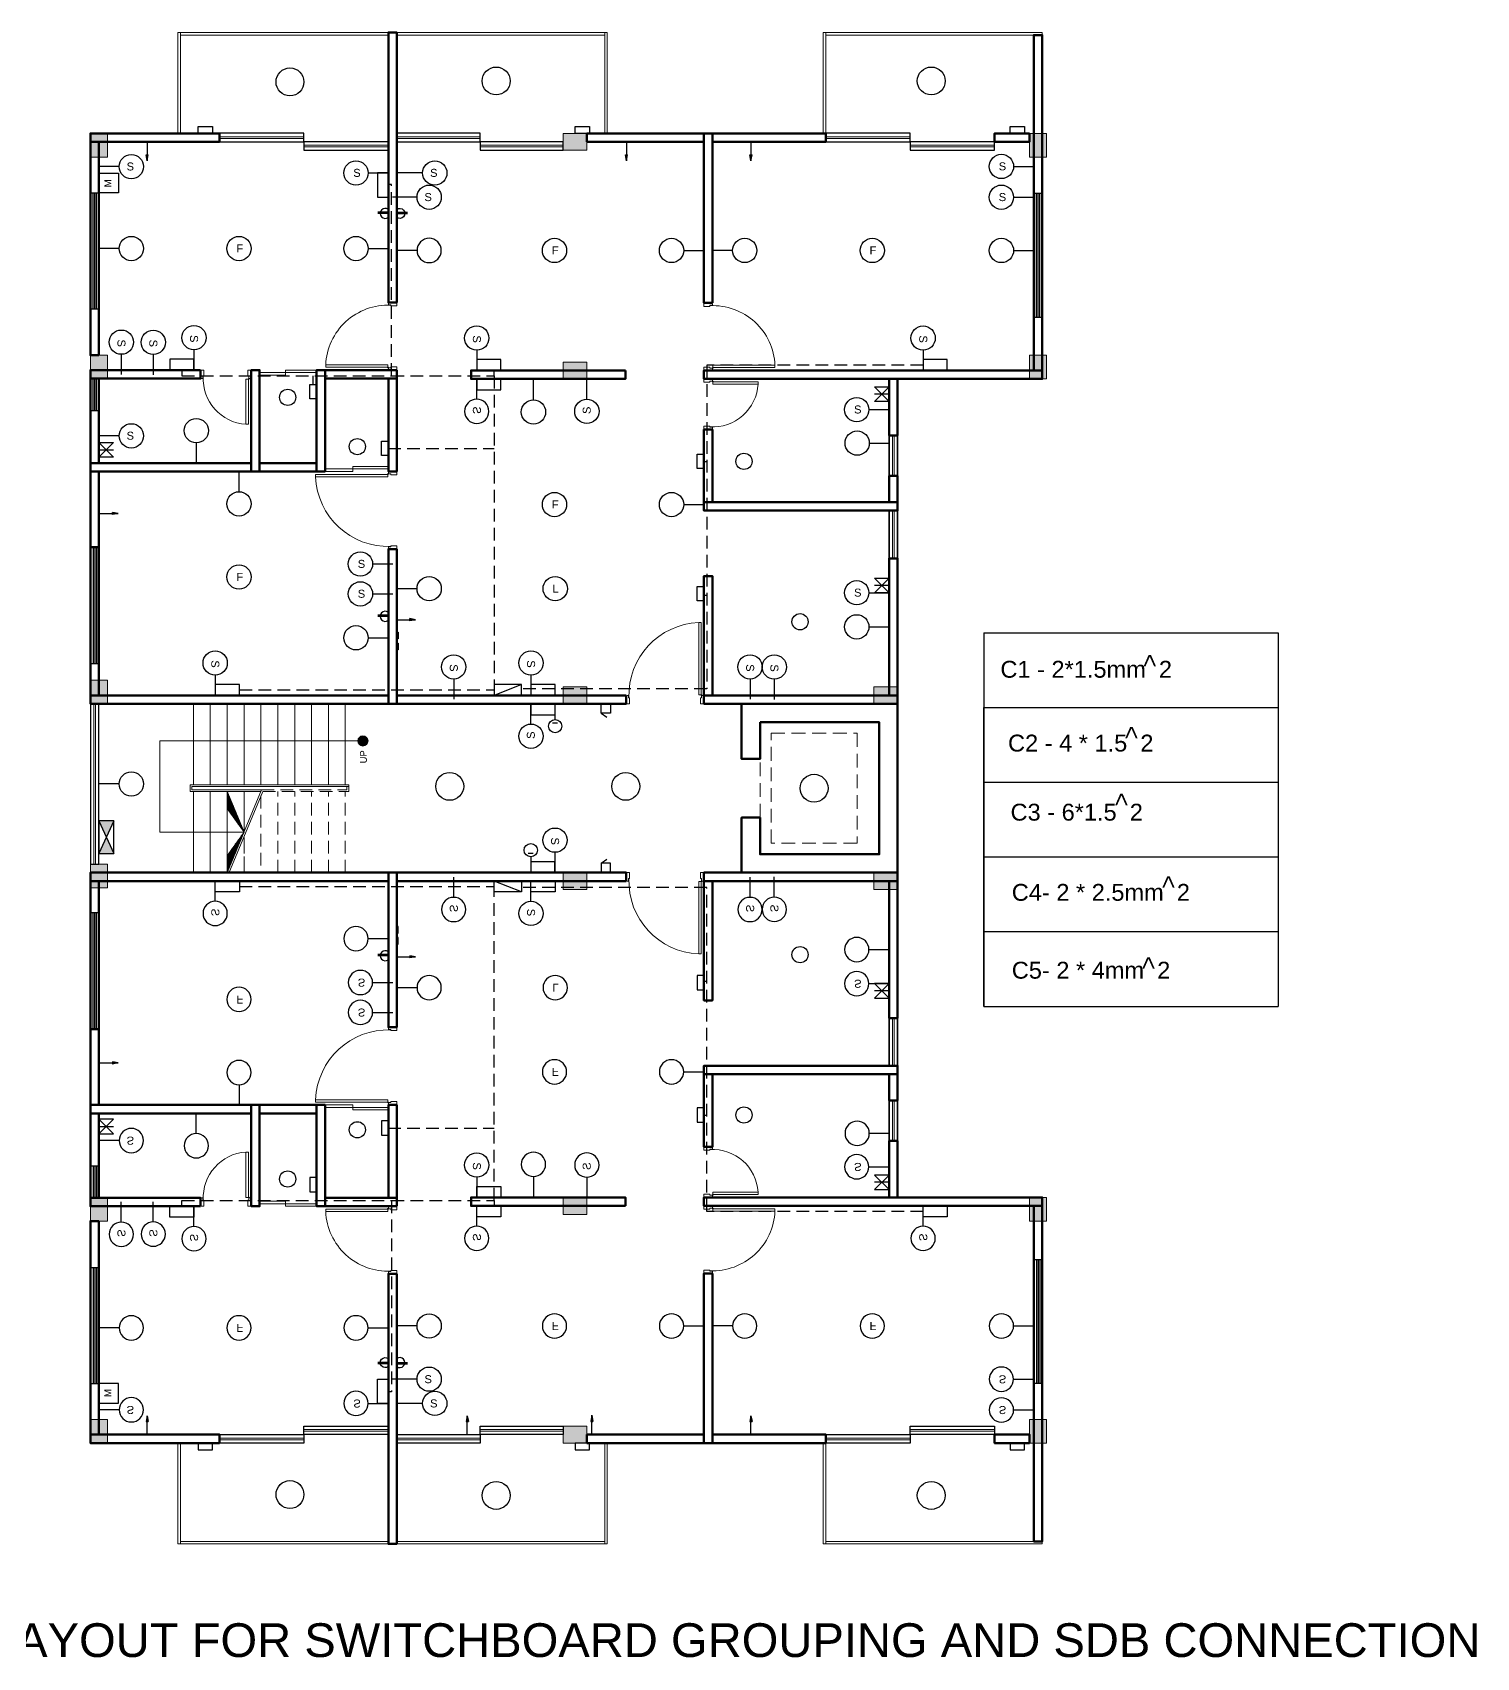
# Model space of a CAD drawing. Header units: feet. Extents: x -557 to 5700, y -423 to 603.
# Drawn here: x 3911 to 4766, y -417 to 546 of the extents above; entities that cross this region are included whole.
import ezdxf

# ---------------------------------------------------------------- set-up
doc = ezdxf.new("R2010")
doc.units = ezdxf.units.FT
doc.header["$LTSCALE"] = 30
doc.header["$MEASUREMENT"] = 0
doc.linetypes.add('HIDDEN', pattern=[0.375, 0.25, -0.125])
for name, color, linetype, lineweight in [('3 bed', 7, 'Continuous', 0), ('Door', 36, 'Continuous', 18), ('FINAL STRUCTURE', 250, 'Continuous', 0), ('h', 250, 'HIDDEN', 5), ('NF_16.02.2022', 7, 'Continuous', 0), ('wall', 250, 'Continuous', 100), ('window', 250, 'Continuous', 0)]:
    doc.layers.add(name, color=color, linetype=linetype, lineweight=lineweight)
doc.layers.add('FINAL SHEET', color=7, linetype='Continuous')
doc.layers.add('FUR', color=251, linetype='Continuous')
doc.styles.get("Standard").update_dxf_attribs({"font": 'arial.ttf'})

# ---------------------------------------------------------------- blocks, each defined once
blk = doc.blocks.new('fhku')
for p, q in [((4994, 153.51), (5168.52, 153.51)), ((4994, 153.51), (4994, -67.88)), ((5168.52, 153.51), (5168.52, -67.88)), ((4994, -67.88), (4994, 109.23)), ((4994, 109.23), (4998.91, 109.23)), ((4994, 109.23), (5168.52, 109.23)), ((4998.91, 109.23), (5168.52, 109.23)), ((4994, 64.95), (5168.52, 64.95)), ((4994, 20.67), (5168.52, 20.67)), ((4994, -23.6), (5168.52, -23.6)), ((4994, -67.88), (5168.52, -67.88))]:
    blk.add_line(p, q)
at = {"char_height": 10, "attachment_point": 1}
for s, insert in [('C1 - 2*1.5mm  2', (5003.9, 136.86)), ('C2 - 4 * 1.5  2', (5008.42, 93.13)), ('C3 - 6*1.5  2', (5009.91, 52.19)), ('C4- 2 * 2.5mm  2', (5010.65, 4.68)), ('C5- 2 * 4mm  2', (5010.65, -41.45))]:
    blk.add_mtext_dynamic_manual_height_columns(s, width=1807.9923, gutter_width=50, heights=[0], dxfattribs=dict(at, insert=insert))
at = {"char_height": 10, "attachment_point": 1, "rotation": 270}
for insert in [(5097.65, 141), (5086.77, 98.39), (5080.85, 58.75), (5108.72, 9.85), (5096.89, -38.07)]:
    blk.add_mtext_dynamic_manual_height_columns('<', width=1807.9923, gutter_width=50, heights=[0], dxfattribs=dict(at, insert=insert))
blk = doc.blocks.new('TYNMTYM')
h = blk.add_hatch(color=256)
h.dxf.hatch_style = 1
h.paths.add_polyline_path([(1092.8, 787.2), (1092.8, 786.4), (1097, 786.4)])
h.paths.add_polyline_path([(1097, 786.4), (1092.8, 786.4), (1092.8, 785.7)])
for p, q in [((1083.3, 786.4), (1097, 786.4)), ((1097, 786.4), (1092.8, 787.2)), ((1092.8, 785.7), (1092.8, 787.2)), ((1097, 786.4), (1092.8, 785.7))]:
    blk.add_line(p, q)
blk = doc.blocks.new('*U60')
blk.add_lwpolyline([(12498666, -555594), (12499374, -555594), (12499374, -555719), (12498666, -555719)], close=True)
at = {"lineweight": 30}
blk.add_lwpolyline([(12498666, -555594), (12498666, -555719), (12499374, -555719), (12499374, -555594)], close=True, dxfattribs=at)
at = {"layer": 'window'}
blk.add_lwpolyline([(12498666, -555644), (12498666, -555669), (12499374, -555669), (12499374, -555644)], close=True, dxfattribs=at)
blk = doc.blocks.new('*U61')
blk.add_lwpolyline([(12498003, -555594), (12498603, -555594), (12498603, -555719), (12498003, -555719)], close=True)
at = {"lineweight": 30}
blk.add_lwpolyline([(12498003, -555594), (12498003, -555719), (12498603, -555719), (12498603, -555594)], close=True, dxfattribs=at)
at = {"layer": 'window'}
blk.add_lwpolyline([(12498003, -555644), (12498003, -555669), (12498603, -555669), (12498603, -555644)], close=True, dxfattribs=at)
blk = doc.blocks.new('*U55')
for points in [[(-750, -56.5), (-744, -56.5), (-744, -62.5), (-715, -62.5), (-715, -27.5), (-700, -27.5), (-700, 62.5), (-744, 62.5), (-744, 56.5), (-750, 56.5), (-750, 62.5), (-750, -62.5)], [(0, -56.5), (-6, -56.5), (-6, -62.5), (-35, -62.5), (-35, -27.5), (-50, -27.5), (-50, 62.5), (-6, 62.5), (-6, 56.5), (0, 56.5), (0, 62.5), (0, -62.5)], [(-707.5, -740), (-707.5, -70), (-672.5, -70), (-672.5, -740)]]:
    blk.add_lwpolyline(points, close=True)
blk.add_lwpolyline([(-707.5, -70), (-712.5, -67.5), (-715, -62.5)])
blk.add_circle((-712.5, -67.5), 5)
blk.add_arc((-712.5, -67.5), 673.7, 273.40392, 3.40392)
blk = doc.blocks.new('*U58')
blk.add_lwpolyline([(12498290, -555594), (12499540, -555594), (12499540, -555719), (12498290, -555719)], close=True)
at = {"lineweight": 30}
blk.add_lwpolyline([(12498290, -555594), (12498290, -555719), (12499540, -555719), (12499540, -555594)], close=True, dxfattribs=at)
at = {"layer": 'window'}
blk.add_lwpolyline([(12498290, -555644), (12498290, -555669), (12499540, -555669), (12499540, -555644)], close=True, dxfattribs=at)
blk = doc.blocks.new('*U53')
for points in [[(-1000, -56.5), (-994, -56.5), (-994, -62.5), (-965, -62.5), (-965, -27.5), (-950, -27.5), (-950, 62.5), (-994, 62.5), (-994, 56.5), (-1000, 56.5), (-1000, 62.5), (-1000, -62.5)], [(0, -56.5), (-6, -56.5), (-6, -62.5), (-35, -62.5), (-35, -27.5), (-50, -27.5), (-50, 62.5), (-6, 62.5), (-6, 56.5), (0, 56.5), (0, 62.5), (0, -62.5)], [(-42.5, -990), (-42.5, -70), (-77.5, -70), (-77.5, -990)]]:
    blk.add_lwpolyline(points, close=True)
blk.add_lwpolyline([(-42.5, -70), (-37.5, -67.5), (-35, -62.5)])
blk.add_circle((-37.5, -67.5), 5)
blk.add_arc((-37.5, -67.5), 923.4, 177.51719, 267.51719)
blk = doc.blocks.new('*U49')
for points in [[(-42.5, 990), (-42.5, 70), (-77.5, 70), (-77.5, 990)], [(-1000, 56.5), (-994, 56.5), (-994, 62.5), (-965, 62.5), (-965, 27.5), (-950, 27.5), (-950, -62.5), (-994, -62.5), (-994, -56.5), (-1000, -56.5), (-1000, -62.5), (-1000, 62.5)], [(0, 56.5), (-6, 56.5), (-6, 62.5), (-35, 62.5), (-35, 27.5), (-50, 27.5), (-50, -62.5), (-6, -62.5), (-6, -56.5), (0, -56.5), (0, -62.5), (0, 62.5)]]:
    blk.add_lwpolyline(points, close=True)
blk.add_lwpolyline([(-42.5, 70), (-37.5, 67.5), (-35, 62.5)])
blk.add_circle((-37.5, 67.5), 5)
blk.add_arc((-37.5, 67.5), 923.4, 92.48281, 182.48281)
blk = doc.blocks.new('*U54')
for points in [[(-1107.5, 1140), (-1107.5, 70), (-1072.5, 70), (-1072.5, 1140)], [(-1150, 56.5), (-1144, 56.5), (-1144, 62.5), (-1115, 62.5), (-1115, 27.5), (-1100, 27.5), (-1100, -62.5), (-1144, -62.5), (-1144, -56.5), (-1150, -56.5), (-1150, -62.5), (-1150, 62.5)], [(0, 56.5), (-6, 56.5), (-6, 62.5), (-35, 62.5), (-35, 27.5), (-50, 27.5), (-50, -62.5), (-6, -62.5), (-6, -56.5), (0, -56.5), (0, -62.5), (0, 62.5)]]:
    blk.add_lwpolyline(points, close=True)
blk.add_lwpolyline([(-1107.5, 70), (-1112.5, 67.5), (-1115, 62.5)])
blk.add_circle((-1112.5, 67.5), 5)
blk.add_arc((-1112.5, 67.5), 1073.2, 357.86408, 87.86408)
blk = doc.blocks.new('*U59')
blk.add_lwpolyline([(12498307, -555594), (12499540, -555594), (12499540, -555719), (12498307, -555719)], close=True)
at = {"lineweight": 30}
blk.add_lwpolyline([(12498307, -555594), (12498307, -555719), (12499540, -555719), (12499540, -555594)], close=True, dxfattribs=at)
at = {"layer": 'window'}
blk.add_lwpolyline([(12498307, -555644), (12498307, -555669), (12499540, -555669), (12499540, -555644)], close=True, dxfattribs=at)
blk = doc.blocks.new('*X42')
at = {"color": 0}
for p, q in [((734.8, 161.93), (736.61, 163.73)), ((735.42, 162.37), (736.91, 163.86)), ((736.04, 162.81), (737.21, 163.99)), ((736.65, 163.25), (737.52, 164.11)), ((737.27, 163.69), (737.82, 164.24)), ((737.89, 164.14), (738.12, 164.37)), ((714.43, 154.46), (714.49, 154.52)), ((714.6, 154.46), (714.79, 154.64)), ((714.78, 154.46), (715.09, 154.77)), ((714.96, 154.46), (715.39, 154.9)), ((715.13, 154.46), (715.7, 155.02)), ((715.31, 154.46), (716, 155.15)), ((715.49, 154.46), (716.3, 155.27)), ((715.66, 154.46), (716.61, 155.4)), ((715.84, 154.46), (716.91, 155.53)), ((716.02, 154.46), (717.21, 155.65)), ((716.19, 154.46), (717.52, 155.78)), ((716.37, 154.46), (717.82, 155.91)), ((716.55, 154.46), (718.12, 156.03)), ((716.72, 154.46), (718.42, 156.16)), ((716.9, 154.46), (718.73, 156.28)), ((717.08, 154.46), (719.03, 156.41)), ((717.25, 154.46), (719.33, 156.54)), ((717.43, 154.46), (719.64, 156.66)), ((717.61, 154.46), (719.94, 156.79)), ((717.79, 154.46), (720.24, 156.92)), ((717.96, 154.46), (720.55, 157.04)), ((718.14, 154.46), (720.85, 157.17)), ((718.32, 154.46), (721.15, 157.29)), ((718.49, 154.46), (721.46, 157.42)), ((718.67, 154.46), (721.76, 157.55)), ((718.85, 154.46), (722.06, 157.67)), ((719.02, 154.46), (722.36, 157.8)), ((719.2, 154.46), (722.67, 157.93)), ((719.38, 154.46), (722.97, 158.05)), ((719.55, 154.46), (723.27, 158.18)), ((719.73, 154.46), (723.58, 158.3)), ((719.91, 154.46), (723.88, 158.43)), ((720.08, 154.46), (724.18, 158.56)), ((720.26, 154.46), (724.49, 158.68)), ((720.44, 154.46), (724.79, 158.81)), ((720.61, 154.46), (725.09, 158.94)), ((720.79, 154.46), (725.39, 159.06)), ((720.97, 154.46), (725.7, 159.19)), ((721.14, 154.46), (726, 159.31)), ((721.32, 154.46), (726.3, 159.44)), ((721.5, 154.46), (726.61, 159.57)), ((721.67, 154.46), (726.91, 159.69)), ((721.85, 154.46), (727.21, 159.82)), ((722.03, 154.46), (727.52, 159.95)), ((722.2, 154.46), (727.82, 160.07)), ((722.38, 154.46), (728.12, 160.2)), ((722.56, 154.46), (728.43, 160.33)), ((722.73, 154.46), (728.73, 160.45)), ((722.91, 154.46), (729.03, 160.58)), ((723.09, 154.46), (729.33, 160.7)), ((723.27, 154.46), (729.64, 160.83)), ((723.44, 154.46), (729.94, 160.96)), ((723.62, 154.46), (730.24, 161.08)), ((723.8, 154.46), (730.55, 161.21)), ((723.97, 154.46), (730.85, 161.34)), ((724.15, 154.46), (731.15, 161.46)), ((724.33, 154.46), (731.46, 161.59)), ((724.9, 154.85), (731.76, 161.71)), ((725.52, 155.3), (732.06, 161.84)), ((726.14, 155.74), (732.36, 161.97)), ((726.76, 156.18), (732.67, 162.09)), ((727.37, 156.62), (732.97, 162.22)), ((727.99, 157.06), (733.27, 162.35)), ((728.61, 157.51), (733.58, 162.47)), ((729.23, 157.95), (733.88, 162.6)), ((729.85, 158.39), (734.18, 162.72)), ((730.47, 158.83), (734.49, 162.85)), ((731.09, 159.27), (734.79, 162.98)), ((731.71, 159.72), (735.09, 163.1)), ((732.32, 160.16), (735.4, 163.23)), ((732.94, 160.6), (735.7, 163.36)), ((733.56, 161.04), (736, 163.48)), ((734.18, 161.48), (736.3, 163.61))]:
    blk.add_line(p, q, dxfattribs=at)
blk = doc.blocks.new('STAIR')
at = {"layer": 'NF_16.02.2022'}
for p, q in [((0, 0), (48, 0)), ((49, 2), (49, -91)), ((0, -10), (48, -10)), ((0, -20), (48, -20)), ((0, -30), (48, -30)), ((0, -40), (48, -40)), ((0, -50), (48, -50)), ((51, -91), (51, -49.58)), ((100, -70), (51, -49.58)), ((100.38, -69.08), (52, -48.92)), ((0, -60), (48, -60)), ((0, -60), (48, -60)), ((76, -60), (52, -60)), ((76, -60), (52, -60)), ((52, -70), (76, -60)), ((76, -60), (62, -70)), ((76, -60), (90, -70)), ((0, -70), (48, -70)), ((0, -70), (48, -70)), ((52, -70), (98, -70)), ((100, -70), (52, -70)), ((0, -80), (48, -80)), ((0, -80), (48, -80)), ((100, -80), (52, -80)), ((0, -90), (48, -90)), ((49, -91), (51, -91)), ((100, -90), (52, -90))]:
    blk.add_line(p, q, dxfattribs=at)
at = {"layer": 'NF_16.02.2022', "linetype": 'HIDDEN'}
for p, q in [((51, 1), (49, 1)), ((51, -49.58), (51, 1)), ((100, 0), (52, 0)), ((100, -10), (52, -10)), ((100, -20), (52, -20)), ((100, -30), (52, -30)), ((100, -40), (52, -40)), ((54.6, -50), (100, -50)), ((100, -60), (78.6, -60)), ((98, -60), (78.6, -60))]:
    blk.add_line(p, q, dxfattribs=at)
at = {"layer": 'NF_16.02.2022'}
for points in [[(76, -60), (76, -110), (22, -110), (22, 10.45)], [(49, 2), (48, 2), (48, -92), (52, -92)], [(52, -92), (52, -50)]]:
    blk.add_lwpolyline(points, dxfattribs=at)
at = {"layer": 'NF_16.02.2022', "linetype": 'HIDDEN'}
blk.add_lwpolyline([(52, -48.92), (52, 2), (49, 2)], dxfattribs=at)
at = {"layer": 'NF_16.02.2022'}
blk.add_blockref('*X42', (-662.34, -224.46), dxfattribs=at)
at = {"layer": 'NF_16.02.2022', "xscale": -1}
blk.add_blockref('*X42', (814.34, -224.46), dxfattribs=at)
blk = doc.blocks.new('*U56')
blk.add_lwpolyline([(12498103, -555594), (12500478, -555594), (12500478, -555719), (12498103, -555719)], close=True)
at = {"lineweight": 30}
blk.add_lwpolyline([(12498103, -555594), (12498103, -555719), (12500478, -555719), (12500478, -555594)], close=True, dxfattribs=at)
at = {"layer": 'window'}
blk.add_lwpolyline([(12498103, -555644), (12498103, -555669), (12500478, -555669), (12500478, -555644)], close=True, dxfattribs=at)
blk = doc.blocks.new('FINAL STRUCTURE')
at = {"layer": 'FINAL STRUCTURE'}
blk.add_hatch(color=256, dxfattribs=at).paths.add_polyline_path([(16171863, 1282315), (16171863, 1281965), (16172113, 1281965), (16172113, 1282315)])
blk.add_lwpolyline([(16171863, 1282315), (16171863, 1281965), (16172113, 1281965), (16172113, 1282315)], close=True, dxfattribs=at)
blk = doc.blocks.new('lift-8p')
at = {"layer": 'h'}
blk.add_line((75, 16), (75, -16), dxfattribs=at)
blk.add_lwpolyline([(69, 30), (69, -30), (22, -30), (22, 30)], close=True, dxfattribs=at)
at = {"layer": 'wall', "lineweight": 50}
blk.add_lwpolyline([(75, -36), (10, -36), (10, 36), (75, 36), (75, 16), (85, 16), (85, 46), (0, 46), (0, -46), (85, -46), (85, -16), (75, -16)], close=True, dxfattribs=at)
blk = doc.blocks.new('erff')
at = {"layer": 'wall', "xscale": 25.35278301872314, "yscale": 25.35278301872314, "zscale": 25.35278301872314, "rotation": 90}
blk.add_blockref('lift-8p', (15643917, 1480724), dxfattribs=at)
blk = doc.blocks.new('fgrn')
blk.add_line((999.94, 781.66), (989.94, 781.66))
blk.add_circle((1005.94, 781.66), 6)
blk = doc.blocks.new('rgfnh')
blk.add_line((1024.12, 801.53), (1034.12, 801.53))
blk.add_circle((1018.12, 801.53), 6)
blk = doc.blocks.new('FUK')
blk.add_lwpolyline([(1083.96, 783.55), (1090.96, 783.55), (1090.96, 776.55), (1083.96, 776.55)], close=True)
at = {"color": 1, "insert": (1085.93, 781.62), "char_height": 2.48, "attachment_point": 1}
blk.add_mtext_dynamic_manual_height_columns('M', width=66.1939, gutter_width=12.38, heights=[0], dxfattribs=at)
blk = doc.blocks.new('efdb')
blk.add_line((1057.7, 765.2), (1066.7, 765.2))
for points in [[(1057.7, 769.7), (1066.7, 769.7), (1057.7, 760.7)], [(1057.7, 769.7), (1066.7, 760.7), (1057.7, 760.7)]]:
    blk.add_lwpolyline(points)
blk = doc.blocks.new('RTB')
h = blk.add_hatch(color=1)
h.dxf.hatch_style = 1
h.paths.add_polyline_path([(1080.28, 779.6), (1080.89, 779.6), (1080.89, 782.37), (1080.28, 782.37)])
blk.add_lwpolyline([(1080.28, 782.37), (1080.89, 782.37), (1080.89, 779.6), (1080.28, 779.6)], close=True)
blk = doc.blocks.new('FG N')
at = {"true_color": 0x6e28b8}
h = blk.add_hatch(color=192, dxfattribs=at)
h.dxf.hatch_style = 1
h.paths.add_polyline_path([(1079.59, 782.34), (1078.98, 782.34), (1078.98, 779.56), (1079.59, 779.56)])
blk.add_lwpolyline([(1078.98, 782.34), (1079.59, 782.34), (1079.59, 779.56), (1078.98, 779.56)], close=True)
blk = doc.blocks.new('eb')
blk.add_line((1033.2, 780.6), (1037.6, 783.4))
blk.add_lwpolyline([(1033.2, 773.6), (1040.2, 773.6), (1040.2, 780.6), (1033.2, 780.6)], close=True)
blk = doc.blocks.new('YDTR7IK')
blk.add_line((1054.5, 748.6), (1058.1, 748.6))
blk.add_circle((1056.3, 750.8), 4.8)
blk = doc.blocks.new('RYFMH')
blk.add_line((1066.52, 785.83), (1077.75, 790.26))
blk.add_lwpolyline([(1077.75, 790.26), (1066.52, 790.26), (1066.52, 785.83), (1077.75, 785.83)], close=True)
blk = doc.blocks.new('EGBDTG')
h = blk.add_hatch(color=256)
h.dxf.hatch_style = 1
h.paths.add_polyline_path([(1115.31, 784.01), (1108.57, 780.93), (1115.31, 777.84)])
h.paths.add_polyline_path([(1101.83, 777.84), (1108.57, 780.93), (1101.83, 784.01)])
for p, q in [((1101.83, 777.84), (1115.31, 784.01)), ((1101.83, 784.01), (1115.31, 777.84))]:
    blk.add_line(p, q)
blk.add_lwpolyline([(1115.31, 784.01), (1101.83, 784.01), (1101.83, 777.84), (1115.31, 777.84)], close=True)
blk = doc.blocks.new('GILFJ')
blk.add_circle((1414.99, 386.79), 4.8)
at = {"insert": (1413.92, 388.42), "char_height": 3.16, "attachment_point": 1}
blk.add_mtext_dynamic_manual_height_columns('F', width=98.4707, gutter_width=15.81, heights=[0], dxfattribs=at)
blk = doc.blocks.new('GIL')
blk.add_line((1401.9, 773.24), (1409.9, 773.24))
blk.add_circle((1397.1, 773.24), 4.8)
at = {"insert": (1396.03, 774.87), "char_height": 3.16, "attachment_point": 1}
blk.add_mtext_dynamic_manual_height_columns('S', width=98.4707, gutter_width=15.81, heights=[0], dxfattribs=at)
blk = doc.blocks.new('FG')
blk.add_line((1246.11, 466.07, -64.14), (1234.11, 466.07, -64.14))
blk.add_circle((1253.31, 466.07, -64.14), 7.2)
at = {"color": 3, "insert": (1254.92, 468.52, -64.14), "char_height": 4.74, "attachment_point": 3}
blk.add_mtext_dynamic_manual_height_columns('S', width=147.706, gutter_width=23.71, heights=[0], dxfattribs=at)
blk = doc.blocks.new('TUK')
blk.add_line((1399.21, 816.29), (1407.21, 816.29))
blk.add_circle((1394.41, 816.29), 4.8)
at = {"color": 3, "insert": (1393.34, 817.92), "char_height": 3.16, "attachment_point": 1}
blk.add_mtext_dynamic_manual_height_columns('S', width=98.4707, gutter_width=15.81, heights=[0], dxfattribs=at)
blk = doc.blocks.new('GUIL')
blk.add_circle((1397.67, 371.74), 4.8)
at = {"insert": (1396.6, 373.37), "char_height": 3.16, "attachment_point": 1}
blk.add_mtext_dynamic_manual_height_columns('L', width=98.4707, gutter_width=15.81, heights=[0], dxfattribs=at)
blk = doc.blocks.new('fgn')
blk.add_line((1458.01, 357.27, -64.14), (1458.01, 345.27, -64.14))
blk.add_circle((1458.01, 364.47, -64.14), 7.2)
at = {"color": 18, "true_color": 0x000000, "insert": (1460.46, 366.07, -64.14), "char_height": 4.74, "attachment_point": 1, "rotation": 270}
blk.add_mtext_dynamic_manual_height_columns('S', width=147.706, gutter_width=23.71, heights=[0], dxfattribs=at)
blk = doc.blocks.new('dgbr')
blk.add_line((1303, 164.77, -64.14), (1303, 152.77, -64.14))
blk.add_circle((1303, 171.97, -64.14), 7.2)
at = {"color": 18, "true_color": 0x000000, "insert": (1305.45, 173.57, -64.14), "char_height": 4.74, "attachment_point": 1, "rotation": 270}
blk.add_mtext_dynamic_manual_height_columns('S', width=147.706, gutter_width=23.71, heights=[0], dxfattribs=at)
blk = doc.blocks.new('DEGB')
at = {"layer": 'NF_16.02.2022', "true_color": 0x000000}
h = blk.add_hatch(color=18, dxfattribs=at)
edge = h.paths.add_edge_path()
edge.add_arc((4012.31, 125.77), 3, 0, 360)
for p, q in [((4047.69, 462.28, -64.14), (4032.36, 462.28, -64.14)), ((4044.36, 447.93, -64.14), (4029.77, 447.93, -64.14)), ((3852.36, 321.53, -64.14), (3852.36, 340.51, -64.14)), ((3853.36, 321.53, -64.14), (3853.36, 340.51, -64.14)), ((3854.36, 321.53, -64.14), (3854.36, 340.51, -64.14)), ((3850.86, 321.53, -64.14), (3855.86, 321.53, -64.14)), ((3852.36, 240.61, -64.14), (3852.36, 171.53, -64.14)), ((3853.36, 240.61, -64.14), (3853.36, 171.53, -64.14)), ((3854.36, 240.61, -64.14), (3854.36, 171.53, -64.14)), ((3855.86, 171.53, -64.14), (3850.86, 171.53, -64.14)), ((4111.87, 164.77, -64.14), (4111.87, 152.77, -64.14)), ((4111.87, 135.77, -64.14), (4111.87, 147.77, -64.14)), ((4126.23, 138.4, -64.14), (4126.23, 141.33, -64.14)), ((4126.09, 59.77, -64.14), (4126.09, 47.77, -64.14)), ((4111.73, 57.13, -64.14), (4111.73, 54.2, -64.14)), ((4111.87, 30.77, -64.14), (4111.87, 42.77, -64.14)), ((3855.86, 24.01, -64.14), (3850.86, 24.01, -64.14)), ((3852.36, -45.07, -64.14), (3852.36, 24.01, -64.14)), ((3853.36, -45.07, -64.14), (3853.36, 24.01, -64.14)), ((3854.36, -45.07, -64.14), (3854.36, 24.01, -64.14)), ((3850.86, -125.99, -64.14), (3855.86, -125.99, -64.14)), ((3852.36, -125.99, -64.14), (3852.36, -144.97, -64.14)), ((3853.36, -125.99, -64.14), (3853.36, -144.97, -64.14)), ((3854.36, -125.99, -64.14), (3854.36, -144.97, -64.14)), ((4044.36, -252.39, -64.14), (4029.77, -252.39, -64.14)), ((4047.69, -266.75, -64.14), (4032.36, -266.75, -64.14))]:
    blk.add_line(p, q)
at = {"elevation": -64.14}
for points in [[(3914.71, 489.76), (3923.18, 489.76), (3923.18, 485.77), (3914.71, 485.77)], [(4138, 489.76), (4146.47, 489.76), (4146.47, 485.77), (4138, 485.77)], [(4395.8, 489.76), (4404.27, 489.76), (4404.27, 485.77), (4395.8, 485.77)], [(4020.92, 462.28), (4020.92, 447.93), (4027.36, 447.93), (4027.36, 462.28)], [(3912.16, 351.94), (3897.8, 351.94), (3897.8, 345.51), (3912.16, 345.51)], [(4079.75, 345.27), (4094.11, 345.27), (4094.11, 351.7), (4079.75, 351.7)], [(4344.24, 345.27), (4358.6, 345.27), (4358.6, 351.7), (4344.24, 351.7)], [(4094.11, 340.27), (4079.75, 340.27), (4079.75, 333.83), (4094.11, 333.83)], [(3980.83, 328.45), (3980.83, 336.92), (3984.83, 336.92), (3984.83, 328.45)], [(4023.36, 294.9), (4023.36, 303.37), (4027.36, 303.37), (4027.36, 294.9)], [(4210.36, 287.17), (4210.36, 295.64), (4214.36, 295.64), (4214.36, 287.17)], [(4210.36, 208.79), (4210.36, 217.26), (4214.36, 217.26), (4214.36, 208.79)], [(3924.75, 152.77), (3939.11, 152.77), (3939.11, 159.2), (3924.75, 159.2)], [(4111.87, 152.77), (4126.23, 152.77), (4126.23, 159.2), (4111.87, 159.2)], [(4111.87, 141.33), (4126.23, 141.33), (4126.23, 147.77), (4111.87, 147.77)], [(4126.09, 54.2), (4111.73, 54.2), (4111.73, 47.77), (4126.09, 47.77)], [(3924.75, 42.77), (3939.11, 42.77), (3939.11, 36.33), (3924.75, 36.33)], [(4111.87, 42.77), (4126.23, 42.77), (4126.23, 36.33), (4111.87, 36.33)], [(4210.36, -13.26), (4210.36, -21.73), (4214.36, -21.73), (4214.36, -13.26)], [(4210.36, -91.64), (4210.36, -100.11), (4214.36, -100.11), (4214.36, -91.64)], [(4023.36, -99.37), (4023.36, -107.84), (4027.36, -107.84), (4027.36, -99.37)], [(3980.83, -132.92), (3980.83, -141.39), (3984.83, -141.39), (3984.83, -132.92)], [(4094.11, -144.73), (4079.75, -144.73), (4079.75, -138.3), (4094.11, -138.3)], [(3912.16, -156.41), (3897.8, -156.41), (3897.8, -149.97), (3912.16, -149.97)], [(4079.75, -149.73), (4094.11, -149.73), (4094.11, -156.17), (4079.75, -156.17)], [(4344.24, -149.73), (4358.6, -149.73), (4358.6, -156.17), (4344.24, -156.17)], [(4020.92, -266.75), (4020.92, -252.39), (4027.36, -252.39), (4027.36, -266.75)], [(3914.71, -294.23), (3923.18, -294.23), (3923.18, -290.23), (3914.71, -290.23)], [(4138, -294.23), (4146.47, -294.23), (4146.47, -290.23), (4138, -290.23)], [(4395.8, -294.23), (4404.27, -294.23), (4404.27, -290.23), (4395.8, -290.23)]]:
    blk.add_lwpolyline(points, close=True, dxfattribs=at)
at = {"color": 1, "linetype": 'HIDDEN', "lineweight": 30, "elevation": -64.14}
for points in [[(3904.98, 345.51), (3904.98, 342.08), (4029.2, 342.08), (4029.2, 455.47), (4027.36, 455.47)], [(4344.24, 348.48), (4216.08, 348.48), (4216.08, 156.63), (4106.18, 156.63)], [(4029.2, 342.08), (4090.12, 342.08), (4090.12, 159.15)], [(4090.12, 342.08), (4090.12, 345.27)], [(4027.36, 299.14), (4090.12, 299.14)], [(4214.36, 291.41), (4216.08, 291.41)], [(4214.36, 212.06), (4216.08, 212.06)], [(3939.11, 155.98), (4090.01, 155.98)], [(3939.11, 39.55), (4090.01, 39.55)], [(4344.24, -152.95), (4216.08, -152.95), (4216.08, 38.9), (4106.18, 38.9)], [(4029.2, -146.55), (4090.12, -146.55), (4090.12, 36.38)], [(4214.36, -16.53), (4216.08, -16.53)], [(4214.36, -95.88), (4216.08, -95.88)], [(4027.36, -103.61), (4090.12, -103.61)], [(3904.98, -149.97), (3904.98, -146.55), (4029.2, -146.55), (4029.2, -259.93), (4027.36, -259.93)], [(4090.12, -146.55), (4090.12, -149.73)]]:
    blk.add_lwpolyline(points, dxfattribs=at)
at = {"linetype": 'HIDDEN', "elevation": -64.14}
blk.add_lwpolyline([(3982.83, 336.92), (3982.83, 342.08)], dxfattribs=at)
for centre, radius in [((3969.07, 516.26), 8.26), ((4091.25, 516.81), 8.26), ((4349.05, 516.81), 8.26), ((4054.89, 462.28, -64.14), 7.2), ((4051.56, 447.93, -64.14), 7.2), ((3967.73, 329.34), 4.8), ((4008.99, 300.16), 4.8), ((4238.09, 291.41), 4.8), ((4271.33, 196.39, -64.14), 4.8), ((4111.87, 171.97, -64.14), 7.2), ((4111.87, 128.57, -64.14), 7.2), ((4063.74, 98.86), 8.26), ((4063.74, 98.86), 8.26), ((4168.07, 98.86), 8.26), ((4279.67, 97.77, -64.14), 8.26), ((4126.09, 66.97, -64.14), 7.2), ((4111.87, 23.57, -64.14), 7.2), ((4271.33, -0.86, -64.14), 4.8), ((4238.09, -95.88), 4.8), ((4008.99, -104.63), 4.8), ((3967.73, -133.81), 4.8), ((4051.56, -252.39, -64.14), 7.2), ((4054.89, -266.75, -64.14), 7.2), ((3969.07, -320.73), 8.26), ((4091.25, -321.28), 8.26), ((4349.05, -321.28), 8.26)]:
    blk.add_circle(centre, radius)
at = {"layer": 'FINAL SHEET'}
for p, q in [((3850.86, 450.44, -64.14), (3855.86, 450.44, -64.14)), ((3852.36, 381.8, -64.14), (3852.36, 450.44, -64.14)), ((3853.36, 381.8, -64.14), (3853.36, 450.44, -64.14)), ((3854.36, 381.8, -64.14), (3854.36, 450.44, -64.14)), ((4409.86, 450.28, -64.14), (4414.86, 450.28, -64.14)), ((4411.36, 376.94, -64.14), (4411.36, 450.28, -64.14)), ((4412.36, 376.94, -64.14), (4412.36, 450.28, -64.14)), ((4413.36, 376.94, -64.14), (4413.36, 450.28, -64.14)), ((3850.86, 381.8, -64.14), (3855.86, 381.8, -64.14)), ((4409.86, 376.94, -64.14), (4414.86, 376.94, -64.14)), ((4329.13, 147.77, -64.14), (4329.13, 42.77, -64.14)), ((4409.86, -181.41, -64.14), (4414.86, -181.41, -64.14)), ((4411.36, -181.41, -64.14), (4411.36, -254.75, -64.14)), ((4412.36, -181.41, -64.14), (4412.36, -254.75, -64.14)), ((4413.36, -181.41, -64.14), (4413.36, -254.75, -64.14)), ((3850.86, -186.27, -64.14), (3855.86, -186.27, -64.14)), ((3852.36, -186.27, -64.14), (3852.36, -254.91, -64.14)), ((3853.36, -186.27, -64.14), (3853.36, -254.91, -64.14)), ((3854.36, -186.27, -64.14), (3854.36, -254.91, -64.14)), ((3850.86, -254.91, -64.14), (3855.86, -254.91, -64.14)), ((4409.86, -254.75, -64.14), (4414.86, -254.75, -64.14))]:
    blk.add_line(p, q, dxfattribs=at)
at = {"layer": 'NF_16.02.2022'}
blk.add_circle((4012.31, 125.77, -64.14), 3, dxfattribs=at)
at = {"layer": 'wall', "elevation": -64.14}
for points in [[(4032.36, 385.51), (4027.36, 385.51), (4027.36, 545.53), (4032.36, 545.53)], [(4414.86, 345.27), (4409.86, 345.27), (4409.86, 544.03), (4414.86, 544.03)], [(3927.36, 485.77), (3927.36, 480.77), (3850.86, 480.77), (3850.86, 485.77)], [(4145, 485.77), (4145, 480.77), (4214.36, 480.77), (4214.36, 485.77)], [(4219.36, 385.27), (4214.36, 385.27), (4214.36, 485.77), (4219.36, 485.77)], [(4286.61, 485.77), (4286.61, 480.77), (4219.36, 480.77), (4219.36, 485.77)], [(4407.36, 485.77), (4407.36, 480.77), (4386.61, 480.77), (4386.61, 485.77)], [(3855.86, 354.27), (3850.86, 354.27), (3850.86, 480.77), (3855.86, 480.77)], [(3916.11, 345.51), (3916.11, 340.51), (3850.86, 340.51), (3850.86, 345.51)], [(3855.86, 290.43), (3850.86, 290.43), (3850.86, 340.51), (3855.86, 340.51)], [(3951.11, 285.43), (3946.11, 285.43), (3946.11, 345.51), (3951.11, 345.51)], [(3989.83, 285.43), (3984.83, 285.43), (3984.83, 345.51), (3989.83, 345.51)], [(4032.36, 345.51), (4032.36, 340.51), (3989.83, 340.51), (3989.83, 345.51)], [(4032.36, 285.43), (4027.36, 285.43), (4027.36, 340.51), (4032.36, 340.51)], [(4167.84, 345.27), (4167.84, 340.27), (4076.43, 340.27), (4076.43, 345.27)], [(4414.86, 345.27), (4414.86, 340.27), (4214.36, 340.27), (4214.36, 345.27)], [(4329.13, 306.77), (4324.13, 306.77), (4324.13, 340.27), (4329.13, 340.27)], [(4219.36, 267.27), (4214.36, 267.27), (4214.36, 310.27), (4219.36, 310.27)], [(3946.11, 290.43), (3946.11, 285.43), (3850.86, 285.43), (3850.86, 290.43)], [(3984.83, 290.43), (3984.83, 285.43), (3951.11, 285.43), (3951.11, 290.43)], [(3855.86, 240.61), (3850.86, 240.61), (3850.86, 285.43), (3855.86, 285.43)], [(4329.13, 267.27), (4324.13, 267.27), (4324.13, 282.77), (4329.13, 282.77)], [(4329.13, 267.27), (4329.13, 262.27), (4214.36, 262.27), (4214.36, 267.27)], [(3855.86, 152.77), (3850.86, 152.77), (3850.86, 240.61), (3855.86, 240.61)], [(4032.36, 147.77), (4027.36, 147.77), (4027.36, 239.43), (4032.36, 239.43)], [(4329.13, 152.77), (4324.13, 152.77), (4324.13, 233.96), (4329.13, 233.96)], [(4219.36, 152.77), (4214.36, 152.77), (4214.36, 223.46), (4219.36, 223.46)], [(4027.36, 152.77), (4027.36, 147.77), (3850.86, 147.77), (3850.86, 152.77)], [(4168.36, 152.77), (4168.36, 147.77), (4032.36, 147.77), (4032.36, 152.77)], [(4329.13, 152.77), (4329.13, 147.77), (4214.36, 147.77), (4214.36, 152.77)], [(4027.36, 42.77), (4027.36, 47.77), (3850.86, 47.77), (3850.86, 42.77)], [(3855.86, 42.77), (3850.86, 42.77), (3850.86, -45.07), (3855.86, -45.07)], [(4032.36, 47.77), (4027.36, 47.77), (4027.36, -43.89), (4032.36, -43.89)], [(4168.36, 42.77), (4168.36, 47.77), (4032.36, 47.77), (4032.36, 42.77)], [(4329.13, 42.77), (4329.13, 47.77), (4214.36, 47.77), (4214.36, 42.77)], [(4219.36, 42.77), (4214.36, 42.77), (4214.36, -27.93), (4219.36, -27.93)], [(4329.13, 42.77), (4324.13, 42.77), (4324.13, -38.43), (4329.13, -38.43)], [(3855.86, -45.07), (3850.86, -45.07), (3850.86, -89.89), (3855.86, -89.89)], [(4329.13, -71.73), (4329.13, -66.73), (4214.36, -66.73), (4214.36, -71.73)], [(4219.36, -71.73), (4214.36, -71.73), (4214.36, -114.73), (4219.36, -114.73)], [(4329.13, -71.73), (4324.13, -71.73), (4324.13, -87.23), (4329.13, -87.23)], [(3946.11, -94.89), (3946.11, -89.89), (3850.86, -89.89), (3850.86, -94.89)], [(3855.86, -94.89), (3850.86, -94.89), (3850.86, -144.97), (3855.86, -144.97)], [(3951.11, -89.89), (3946.11, -89.89), (3946.11, -149.97), (3951.11, -149.97)], [(3984.83, -94.89), (3984.83, -89.89), (3951.11, -89.89), (3951.11, -94.89)], [(3989.83, -89.89), (3984.83, -89.89), (3984.83, -149.97), (3989.83, -149.97)], [(4032.36, -89.89), (4027.36, -89.89), (4027.36, -144.97), (4032.36, -144.97)], [(4329.13, -111.23), (4324.13, -111.23), (4324.13, -144.73), (4329.13, -144.73)], [(3916.11, -149.97), (3916.11, -144.97), (3850.86, -144.97), (3850.86, -149.97)], [(4032.36, -149.97), (4032.36, -144.97), (3989.83, -144.97), (3989.83, -149.97)], [(4167.84, -149.73), (4167.84, -144.73), (4076.43, -144.73), (4076.43, -149.73)], [(4414.86, -149.73), (4414.86, -144.73), (4214.36, -144.73), (4214.36, -149.73)], [(4414.86, -149.73), (4409.86, -149.73), (4409.86, -348.49), (4414.86, -348.49)], [(3855.86, -158.73), (3850.86, -158.73), (3850.86, -285.23), (3855.86, -285.23)], [(4032.36, -189.97), (4027.36, -189.97), (4027.36, -349.99), (4032.36, -349.99)], [(4219.36, -189.73), (4214.36, -189.73), (4214.36, -290.23), (4219.36, -290.23)], [(3927.36, -290.23), (3927.36, -285.23), (3850.86, -285.23), (3850.86, -290.23)], [(4145, -290.23), (4145, -285.23), (4214.36, -285.23), (4214.36, -290.23)], [(4286.61, -290.23), (4286.61, -285.23), (4219.36, -285.23), (4219.36, -290.23)], [(4407.36, -290.23), (4407.36, -285.23), (4386.61, -285.23), (4386.61, -290.23)]]:
    blk.add_lwpolyline(points, close=True, dxfattribs=at)
at = {"layer": 'window', "elevation": -64.14}
for points in [[(3904.11, 545.53), (3902.61, 545.53), (3902.61, 485.77), (3904.11, 485.77)], [(4027.36, 544.03), (4027.36, 545.53), (3904.11, 545.53), (3904.11, 544.03)], [(4155.61, 544.03), (4155.61, 545.53), (4032.36, 545.53), (4032.36, 544.03)], [(4157.11, 545.53), (4155.61, 545.53), (4155.61, 485.77), (4157.11, 485.77)], [(4285.11, 545.53), (4286.61, 545.53), (4286.61, 485.77), (4285.11, 485.77)], [(4286.61, 544.03), (4286.61, 545.53), (4414.86, 545.53), (4414.86, 544.03)], [(3951.11, 342.51), (3951.11, 344.01), (3966.37, 344.01), (3966.37, 342.51)], [(3966.37, 344.01), (3966.37, 345.51), (3984.83, 345.51), (3984.83, 344.01)], [(3989.83, 285.43), (3989.83, 286.93), (4006.41, 286.93), (4006.41, 285.43)], [(4006.41, 286.93), (4006.41, 288.43), (4027.36, 288.43), (4027.36, 286.93)], [(3989.83, -89.89), (3989.83, -91.39), (4006.41, -91.39), (4006.41, -89.89)], [(4006.41, -91.39), (4006.41, -92.89), (4027.36, -92.89), (4027.36, -91.39)], [(3951.11, -146.97), (3951.11, -148.47), (3966.37, -148.47), (3966.37, -146.97)], [(3966.37, -148.47), (3966.37, -149.97), (3984.83, -149.97), (3984.83, -148.47)], [(3904.11, -349.99), (3902.61, -349.99), (3902.61, -290.23), (3904.11, -290.23)], [(4157.11, -349.99), (4155.61, -349.99), (4155.61, -290.23), (4157.11, -290.23)], [(4285.11, -349.99), (4286.61, -349.99), (4286.61, -290.23), (4285.11, -290.23)], [(4027.36, -348.49), (4027.36, -349.99), (3904.11, -349.99), (3904.11, -348.49)], [(4155.61, -348.49), (4155.61, -349.99), (4032.36, -349.99), (4032.36, -348.49)], [(4286.61, -348.49), (4286.61, -349.99), (4414.86, -349.99), (4414.86, -348.49)]]:
    blk.add_lwpolyline(points, close=True, dxfattribs=at)
for name, p in [('FG', (2621.74, 0)), ('fgn', (2621.74, 0)), ('FG', (2621.74, -159.54)), ('dgbr', (2621.74, 0)), ('fgn', (2621.74, -490))]:
    blk.add_blockref(name, p)
for name, p, xscale, yscale, zscale, rotation in [('TYNMTYM', (3243.48, 1363.66, -64.14), 0.8150334265915797, 0.8150334265915797, 0.8150334265915797, 270), ('TYNMTYM', (3601.27, 1363.66, -64.14), 0.8150334265915797, 0.8150334265915797, 0.8150334265915797, 270), ('FUK', (5152.7, -1343.54, -64.14), 1.65509139619141, 1.65509139619141, 1.65509139619141, 90), ('TUK', (2644.69, 2453.66, -64.14), 1.5, 1.5, 1.5, 270), ('GIL', (2728.19, 2457.62, -64.14), 1.5, 1.5, 1.5, 270), ('GIL', (2752.31, 2460.35, -64.14), 1.5, 1.5, 1.5, 270), ('TUK', (3119.81, 2456.08, -64.14), 1.5, 1.5, 1.5, 270), ('rgfnh', (5075.19, -901.1, -64.14), 1.2, 1.2, 1.2, 90), ('TUK', (5369.43, -1770.55, -64.14), 1.5, 1.5, 1.5, 89.99999999999999), ('efdb', (5339.49, 1065.87, -64.14), 0.9600000000000002, 0.9600000000000002, 0.9600000000000002, 180), ('fgrn', (4851.53, -897.5, -64.14), 1.2, 1.2, 1.2, 90), ('*U61', (-17899.61, -499637.35, -64.14), 0.0400000000000001, 0.0400000000000001, 0.0400000000000001, 89.99999999999999), ('rgfnh', (4900.73, -955.51, -64.14), 1.2, 1.2, 1.2, 90), ('*U60', (-17899.61, -499712.69, -64.14), 0.0400000000000001, 0.0400000000000001, 0.0400000000000001, 89.99999999999999), ('efdb', (5339.49, 952.47, -64.14), 0.9600000000000002, 0.9600000000000002, 0.9600000000000002, 180), ('TUK', (2841.64, 2261.25, -64.14), 1.5, 1.5, 1.5, 270), ('TUK', (3017.25, 2261.25, -64.14), 1.5, 1.5, 1.5, 270), ('GIL', (3096.19, 2265.22, -64.14), 1.5, 1.5, 1.5, 270), ('RYFMH', (5641.97, 1290.74, -64.14), 1.44, 1.44, 1.44, 180), ('eb', (3326.82, 766.63, -64.14), -0.8, 0.8, 0.8, 180), ('YDTR7IK', (4991.66, 749.65, -64.14), 0.8193306886212608, 0.8193306886212608, 0.8193306886212608, 180), ('EGBDTG', (2735.77, 1665.06, -64.14), 1.44, 1.44, 1.44, 270), ('TUK', (2841.64, -2065.72, -64.14), -1.5, 1.5, 1.5, 270), ('TUK', (3017.25, -2065.72, -64.14), -1.5, 1.5, 1.5, 270), ('GIL', (3096.19, -2069.68, -64.14), -1.5, 1.5, 1.5, 270), ('rgfnh', (2786.42, 970.48, -64.14), -1.2, 1.2, 1.2, 180), ('RTB', (2476.75, 1138.49, -64.14), -1.44, 1.44, 1.44, 180), ('FG N', (2478.62, 1131.89, -64.14), -1.44, 1.44, 1.44, 180), ('rgfnh', (3083.19, 964, -64.14), -1.2, 1.2, 1.2, 180), ('TUK', (1919.21, 1207.07, -64.14), -1.5, 1.5, 1.5, 180), ('fgrn', (2844.43, 917.55, -64.14), -1.2, 1.2, 1.2, 180), ('GUIL', (2029.73, 537.18, -64.14), -1.5, 1.5, 1.5, 180), ('TUK', (2213.31, 1206.4, -64.14), -1.5, 1.5, 1.5, 180), ('GILFJ', (1816.41, 552.81), -1.5, 1.5, 1.5, 180), ('GIL', (1915.18, 1124.78, -64.14), -1.5, 1.5, 1.5, 180), ('*U60', (-17899.61, 499908.22, -64.14), -0.0400000000000001, 0.0400000000000001, 0.0400000000000001, 90), ('rgfnh', (4900.73, 1151.04, -64.14), -1.2, 1.2, 1.2, 90), ('GILFJ', (2003.34, 509.88), -1.5, 1.5, 1.5, 180), ('rgfnh', (2973.42, 891.53, -64.14), -1.2, 1.2, 1.2, 180), ('fgrn', (4851.53, 1093.03, -64.14), -1.2, 1.2, 1.2, 90), ('*U61', (-17899.61, 499832.88, -64.14), -0.0400000000000001, 0.0400000000000001, 0.0400000000000001, 90), ('efdb', (2840.49, 631.94, -64.14), -0.9600000000000002, 0.9600000000000002, 0.9600000000000002, 180), ('rgfnh', (3083.43, 855.14, -64.14), -1.2, 1.2, 1.2, 180), ('rgfnh', (5075.19, 1096.64, -64.14), -1.2, 1.2, 1.2, 90), ('TUK', (5369.43, 1966.08, -64.14), -1.5, 1.5, 1.5, 90), ('TUK', (2213.31, 1097.88, -64.14), -1.5, 1.5, 1.5, 180), ('TUK', (2644.69, -2258.13, -64.14), -1.5, 1.5, 1.5, 270), ('GIL', (2728.19, -2262.09, -64.14), -1.5, 1.5, 1.5, 270), ('GIL', (2752.31, -2264.82, -64.14), -1.5, 1.5, 1.5, 270), ('TUK', (3119.81, -2260.55, -64.14), -1.5, 1.5, 1.5, 270), ('fgrn', (2667.93, 716, -64.14), -1.2, 1.2, 1.2, 180), ('GILFJ', (1816.41, 358.2, -64.14), -1.5, 1.5, 1.5, 180), ('rgfnh', (2786.42, 739.85, -64.14), -1.2, 1.2, 1.2, 180), ('rgfnh', (5273.3, 740.99, -64.14), 1.2, 1.2, 1.2, 180), ('GILFJ', (2003.34, 359.34), -1.5, 1.5, 1.5, 180), ('rgfnh', (2973.42, 740.99, -64.14), -1.2, 1.2, 1.2, 180), ('fgrn', (3031.43, 717.14, -64.14), -1.2, 1.2, 1.2, 180), ('GILFJ', (2191.63, 359.34), -1.5, 1.5, 1.5, 180), ('rgfnh', (3168.92, 740.99, -64.14), -1.2, 1.2, 1.2, 180), ('TUK', (2299.04, 972.04, -64.14), -1.5, 1.5, 1.5, 180), ('FUK', (5152.7, 1539.08, -64.14), -1.65509139619141, 1.65509139619141, 1.65509139619141, 90), ('GIL', (1912.51, 893.1, -64.14), -1.5, 1.5, 1.5, 180), ('GIL', (2295.01, 889.24, -64.14), -1.5, 1.5, 1.5, 180), ('TYNMTYM', (3243.48, -1168.13, -64.14), -0.8150334265915797, 0.8150334265915797, 0.8150334265915797, 270), ('TYNMTYM', (3601.27, -1168.13, -64.14), -0.8150334265915797, 0.8150334265915797, 0.8150334265915797, 270)]:
    blk.add_blockref(name, p, dxfattribs=dict(xscale=xscale, yscale=yscale, zscale=zscale, rotation=rotation))
for name, p, xscale, yscale, zscale in [('GIL', (2295.01, -693.71, -64.14), 1.5, 1.5, 1.5), ('GIL', (1912.51, -697.57, -64.14), 1.5, 1.5, 1.5), ('TUK', (2299.04, -776.51, -64.14), 1.5, 1.5, 1.5), ('fgrn', (2667.93, -520.47, -64.14), 1.2, 1.2, 1.2), ('GILFJ', (1816.41, -162.67, -64.14), 1.5, 1.5, 1.5), ('rgfnh', (2786.42, -544.32, -64.14), 1.2, 1.2, 1.2), ('rgfnh', (5273.3, -545.46, -64.14), -1.2, 1.2, 1.2), ('GILFJ', (2003.34, -163.81), 1.5, 1.5, 1.5), ('rgfnh', (2973.42, -545.46, -64.14), 1.2, 1.2, 1.2), ('fgrn', (3031.43, -521.61, -64.14), 1.2, 1.2, 1.2), ('GILFJ', (2191.63, -163.81), 1.5, 1.5, 1.5), ('rgfnh', (3168.92, -545.46, -64.14), 1.2, 1.2, 1.2), ('TUK', (2213.31, -902.35, -64.14), 1.5, 1.5, 1.5), ('rgfnh', (3083.43, -659.61, -64.14), 1.2, 1.2, 1.2), ('efdb', (2840.49, -436.41, -64.14), 0.9600000000000002, 0.9600000000000002, 0.9600000000000002), ('GILFJ', (2003.34, -314.35), 1.5, 1.5, 1.5), ('rgfnh', (2973.42, -696, -64.14), 1.2, 1.2, 1.2), ('GIL', (1915.18, -929.25, -64.14), 1.5, 1.5, 1.5), ('GILFJ', (1816.41, -357.28), 1.5, 1.5, 1.5), ('fgrn', (2844.43, -722.02, -64.14), 1.2, 1.2, 1.2), ('GUIL', (2029.73, -341.65, -64.14), 1.5, 1.5, 1.5), ('TUK', (1919.21, -1011.54, -64.14), 1.5, 1.5, 1.5), ('TUK', (2213.31, -1010.86, -64.14), 1.5, 1.5, 1.5), ('rgfnh', (2786.42, -774.95, -64.14), 1.2, 1.2, 1.2), ('rgfnh', (3083.19, -768.47, -64.14), 1.2, 1.2, 1.2), ('FG N', (2478.62, -936.36, -64.14), 1.44, 1.44, 1.44), ('RTB', (2476.75, -942.96, -64.14), 1.44, 1.44, 1.44), ('fgrn', (2667.93, -837.72, -64.14), 1.2, 1.2, 1.2), ('YDTR7IK', (3246.3, -554.12, -64.14), 0.8193306886212608, 0.8193306886212608, 0.8193306886212608), ('eb', (3326.82, -571.1, -64.14), 0.8, 0.8, 0.8), ('RYFMH', (5641.97, -1095.21, -64.14), -1.44, 1.44, 1.44), ('efdb', (5339.49, -756.94, -64.14), -0.9600000000000002, 0.9600000000000002, 0.9600000000000002), ('efdb', (5339.49, -870.34, -64.14), -0.9600000000000002, 0.9600000000000002, 0.9600000000000002)]:
    blk.add_blockref(name, p, dxfattribs=dict(xscale=xscale, yscale=yscale, zscale=zscale))
at = {"xscale": -1, "rotation": 180}
for name, p in [('fgn', (2621.74, 685.53)), ('dgbr', (2621.74, 195.53)), ('FG', (2621.74, 355.07)), ('fgn', (2621.74, 195.53)), ('FG', (2621.74, 195.53))]:
    blk.add_blockref(name, p, dxfattribs=at)
at = {"layer": '3 bed', "color": 116, "true_color": 0x136734, "xscale": 0.04287326250996088, "yscale": 0.04287326250996088, "zscale": 0.04287326250996088, "rotation": 90}
blk.add_blockref('erff', (67812.59, -670608, -64.14), dxfattribs=at)
at = {"layer": 'Door'}
for name, p, xscale, yscale, zscale, rotation in [('*U49', (4029.86, 345.51, -64.14), -0.04000000000000006, 0.04000000000000006, 0.04, 90), ('*U53', (4216.86, 345.27, -64.14), -0.0400000000000001, 0.0400000000000001, 0.04, 90), ('*U55', (4216.86, 310.27, -64.14), -0.0400000000000001, 0.0400000000000001, 0.04, 90), ('*U54', (4029.86, 239.43, -64.14), -0.04000000000000006, 0.04000000000000006, 0.04, 90), ('*U54', (4168.36, 45.27, -64.14), 0.04, 0.04, 0.04, 180), ('*U54', (4029.86, -43.89, -64.14), 0.04000000000000006, 0.04000000000000006, 0.04000000000000006, 90.00000000000001), ('*U55', (4216.86, -114.73, -64.14), 0.0400000000000001, 0.0400000000000001, 0.0400000000000001, 90.00000000000001), ('*U55', (3916.11, -147.47, -64.14), 0.04, 0.04, 0.04, 180), ('*U49', (4029.86, -149.97, -64.14), 0.04000000000000006, 0.04000000000000006, 0.04000000000000006, 90.00000000000001), ('*U53', (4216.86, -149.73, -64.14), 0.0400000000000001, 0.0400000000000001, 0.0400000000000001, 90.00000000000001)]:
    blk.add_blockref(name, p, dxfattribs=dict(at, xscale=xscale, yscale=yscale, zscale=zscale, rotation=rotation))
at = {"layer": 'Door', "xscale": -0.04, "yscale": 0.04, "zscale": 0.04}
for name, p in [('*U55', (3916.11, 343.01, -64.14)), ('*U54', (4168.36, 150.27, -64.14))]:
    blk.add_blockref(name, p, dxfattribs=at)
at = {"layer": 'FUR', "rotation": 270}
blk.add_blockref('STAIR', (4001.86, 147.77, -64.14), dxfattribs=at)
at = {"layer": 'NF_16.02.2022', "yscale": 0.04, "zscale": 0.04}
for name, p, xscale in [('FINAL STRUCTURE', (-643023.67, -50806.85, -64.14), 0.04), ('FINAL STRUCTURE', (-642467.17, -50806.85, -64.14), 0.04), ('FINAL STRUCTURE', (-643023.67, -50938.35, -64.14), 0.04), ('FINAL STRUCTURE', (-642467.17, -50938.35, -64.14), 0.04), ('FINAL STRUCTURE', (-643023.67, -51130.85, -64.14), 0.04), ('*U58', (503908.98, 21938.51, -64.14), -0.04), ('*U58', (503958.98, 21943.51, -64.14), -0.04), ('*U59', (504013.98, 21938.51, -64.14), -0.04), ('*U59', (504063.3, 21943.51, -64.14), -0.04), ('*U58', (504268.23, 21938.51, -64.14), -0.04), ('*U58', (504318.23, 21943.51, -64.14), -0.04)]:
    blk.add_blockref(name, p, dxfattribs=dict(at, xscale=xscale))
for name, p, xscale, rotation in [('*U58', (503908.98, -21742.97, -64.14), 0.04, 180), ('*U59', (504013.98, -21742.97, -64.14), 0.04, 180), ('FINAL STRUCTURE', (-47147.62, 647360.29, -64.14), 0.04, 270), ('*U58', (504268.23, -21742.97, -64.14), 0.04, 180), ('*U58', (503958.98, -21747.97, -64.14), 0.04, 180), ('*U59', (504063.3, -21747.97, -64.14), 0.04, 180), ('*U58', (504318.23, -21747.97, -64.14), 0.04, 180), ('FINAL STRUCTURE', (-47147.62, 647224.79, -64.14), 0.04, 270), ('FINAL STRUCTURE', (-47147.62, 647032.29, -64.14), 0.04, 270), ('FINAL STRUCTURE', (-46963.49, 647032.29, -64.14), 0.04, 270), ('*U56', (26079.6, 500071.88, -64.14), 0.04, 270), ('FINAL STRUCTURE', (-643023.67, 51331.38, -64.14), -0.04, 180), ('FINAL STRUCTURE', (-47147.62, -646836.76, -64.14), -0.04, 270), ('FINAL STRUCTURE', (-46963.49, -646836.76, -64.14), -0.04, 270), ('FINAL STRUCTURE', (-643023.67, 51133.88, -64.14), -0.04, 180), ('FINAL STRUCTURE', (-47147.62, -647029.26, -64.14), -0.04, 270), ('FINAL STRUCTURE', (-642467.17, 51133.88, -64.14), -0.04, 180), ('FINAL STRUCTURE', (-643023.67, 51002.38, -64.14), -0.04, 180), ('FINAL STRUCTURE', (-642467.17, 51002.38, -64.14), -0.04, 180), ('FINAL STRUCTURE', (-47147.62, -647164.76, -64.14), -0.04, 270)]:
    blk.add_blockref(name, p, dxfattribs=dict(at, xscale=xscale, rotation=rotation))
at = {"char_height": 4.74}
for insert, attachment_point in [((4056.49, 464.73, -64.14), 3), ((4056.49, -269.2, -64.14), 9)]:
    blk.add_mtext_dynamic_manual_height_columns('S', width=147.706, gutter_width=23.71, heights=[0], dxfattribs=dict(at, insert=insert, attachment_point=attachment_point))
at = {"color": 3, "char_height": 4.74}
for insert, attachment_point in [((4053.16, 450.37, -64.14), 3), ((4053.16, -254.84, -64.14), 9)]:
    blk.add_mtext_dynamic_manual_height_columns('S', width=147.706, gutter_width=23.71, heights=[0], dxfattribs=dict(at, insert=insert, attachment_point=attachment_point))
at = {"char_height": 4.74}
for insert, attachment_point, rotation in [((4114.31, 173.57, -64.14), 1, 270), ((4109.42, 126.96, -64.14), 1, 90), ((4128.54, 68.57, -64.14), 1, 270), ((4114.31, 21.96, -64.14), 3, 270)]:
    blk.add_mtext_dynamic_manual_height_columns('S', width=147.706, gutter_width=23.71, heights=[0], dxfattribs=dict(at, insert=insert, attachment_point=attachment_point, rotation=rotation))
at = {"layer": 'NF_16.02.2022', "insert": (4010.61, 112.48, -64.14), "char_height": 4, "attachment_point": 1, "rotation": 90}
blk.add_mtext_dynamic_manual_height_columns('UP', width=7.8441, gutter_width=0.04, heights=[2.18], dxfattribs=at)
blk = doc.blocks.new('DG B')
for p, q in [((-1119.3, 403.45), (-1119.3, 407.66)), ((-1118.8, 403.45), (-1118.8, 407.66)), ((-1122.48, 403.45), (-1116.11, 403.45))]:
    blk.add_line(p, q)
blk.add_arc((-1119.3, 404.68), 1.99, 322.01631, 217.98369)
blk = doc.blocks.new('SW')
at = {"linetype": 'HIDDEN'}
blk.add_blockref('DEGB', (0, 0), dxfattribs=at)
for name, p, xscale, yscale, zscale, rotation in [('TYNMTYM', (3243.48, 1363.66, -64.14), 0.8150334265915797, 0.8150334265915797, 0.8150334265915797, 270), ('DG B', (4632.54, 2117.26, -64.14), 1.500000000017479, 1.500000000017479, 1.500000000017479, 90), ('DG B', (3427.18, 2117.26, -64.14), -1.500000000017479, 1.500000000017479, 1.500000000017479, 270), ('DG B', (4632.54, 1878.54, -64.14), 1.500000000017479, 1.500000000017479, 1.500000000017479, 90), ('DG B', (4632.54, 1677.43, -64.14), 1.500000000017479, 1.500000000017479, 1.500000000017479, 90), ('TYNMTYM', (3149.46, 638.89, -64.14), -0.8150334265915797, 0.8150334265915797, 0.8150334265915797, 180), ('TYNMTYM', (2973.19, 575.94, -64.14), -0.8150334265915797, 0.8150334265915797, 0.8150334265915797, 180), ('DG B', (4632.54, -1921.49, -64.14), -1.500000000017479, 1.500000000017479, 1.500000000017479, 90), ('DG B', (3427.18, -1921.49, -64.14), 1.500000000017479, 1.500000000017479, 1.500000000017479, 270), ('TYNMTYM', (3243.48, -1168.13, -64.14), -0.8150334265915797, 0.8150334265915797, 0.8150334265915797, 270)]:
    blk.add_blockref(name, p, dxfattribs=dict(xscale=xscale, yscale=yscale, zscale=zscale, rotation=rotation))
at = {"xscale": 0.8150334265915797, "yscale": 0.8150334265915797, "zscale": 0.8150334265915797}
for p in [(2973.19, -380.41, -64.14), (3149.46, -443.36, -64.14)]:
    blk.add_blockref('TYNMTYM', p, dxfattribs=at)

msp = doc.modelspace()

# ---------------------------------------------------------------- block references
at = {"linetype": 'HIDDEN'}
for name, p in [('SW', (94.29068, 0)), ('fhku', (-519.5638, 36.36782))]:
    msp.add_blockref(name, p, dxfattribs=at)
at = {"yscale": 0.8150334265915797, "zscale": 0.8150334265915797, "rotation": 270}
for p, xscale in [((3621.7614, 1363.66414, -64.13599), 0.8150334265915797), ((3695.55825, 1363.66414, -64.13599), 0.8150334265915797), ((3527.47072, -1168.13339, -64.13599), -0.8150334265915797), ((3601.26757, -1167.89339, -64.13599), -0.8150334265915797), ((3601.26757, -1168.13339, -64.13599), -0.8150334265915797)]:
    msp.add_blockref('TYNMTYM', p, dxfattribs=dict(at, xscale=xscale))

# ---------------------------------------------------------------- texts
at = {"insert": (3750.5601, -397.01709), "char_height": 20, "attachment_point": 1}
msp.add_mtext_dynamic_manual_height_columns('CONDUIT LAYOUT FOR SWITCHBOARD GROUPING AND SDB CONNECTION', width=3615.9845896, gutter_width=100, heights=[0], dxfattribs=at)

doc.saveas('drawing.dxf')
